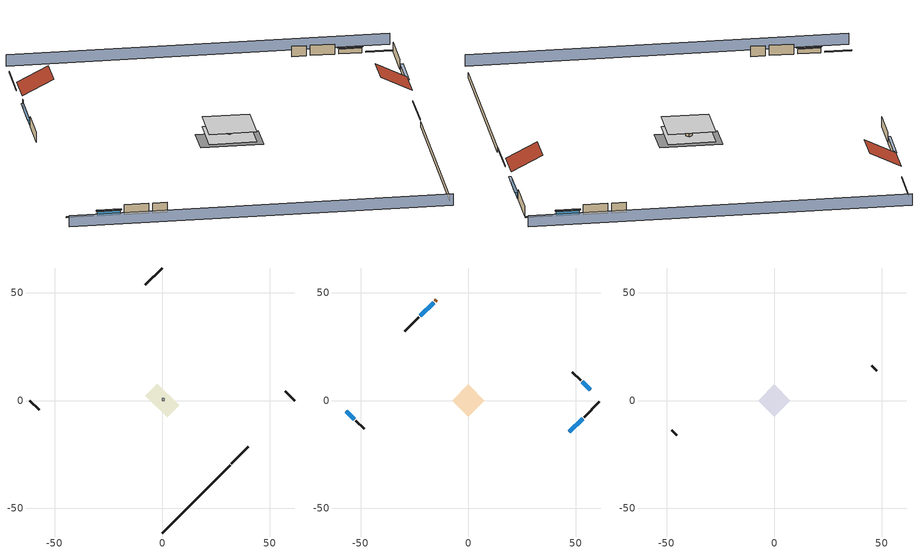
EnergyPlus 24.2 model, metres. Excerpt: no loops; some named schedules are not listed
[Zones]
air source heat pump airloop ret air zone
 floor adiabatic (AdiabaticConst): 0,0 0,1 1,1 1,0 z0
 wall adiabatic (AdiabaticConst): 0,1 0,0 1,0 1,1 0,1 z0:1
 ceiling adiabatic (AdiabaticConst): 1,0 1,1 0,1 0,0 z1
crawlspace - vented
 floor foundation (Slab1 construction): -7.88,2.26 -2.26,7.88 7.88,-2.26 2.26,-7.88 z-0.91
 wall outside (RimJoist1 construction): 32.19,-29.4 39.99,-21.6 z0.3:0.61
 wall outside (RimJoist2 construction): -61.59,0 -57.26,-4.33 z0.3:0.61
 wall outside (RimJoist3 construction): 0,61.59 -7.8,53.79 z0.3:0.61
 wall outside (RimJoist4 construction): 61.59,0 57.26,4.33 z0.3:0.61
 wall foundation (FoundationWall1 construction): 0,-61.59 31.53,-30.06 z-0.91:0.3
conditioned space
 floor to crawlspace - vented (Floor1 construction): -7.55,0 0,7.55 7.55,0 0,-7.55 z0.3
 wall outside (AdiabaticWallConstruction 1): -14.76,46.83 -15.41,46.18 z0.3:2.34
 wall outside (AdiabaticWallConstruction): 46.95,-14.64 53.19,-8.41 / -16.07,45.53 -22.3,39.29 z0.3:1.49; -56.6,-4.99 -52.95,-8.64 / 56.6,4.99 52.95,8.64 z0.3:1.43
 wall outside (Wall1 construction): 53.84,-7.75 60.94,-0.66 z0.3:2.74
 wall outside (Wall2 construction): -52.29,-9.3 -48.35,-13.24 z0.3:2.74
 wall outside (Wall3 construction): -22.96,38.64 -29.51,32.08 z0.3:2.74
 wall outside (Wall4 construction): 52.29,9.3 48.35,13.24 z0.3:2.74
 window (WindowConstruction): 46.95,-14.64 53.19,-8.41 z0.3:1.49
 window (WindowConstruction 1): -56.6,-4.99 -52.95,-8.64 z0.3:1.43
 window (WindowConstruction 2): -16.07,45.53 -22.3,39.29 z0.3:1.49
 window (WindowConstruction 3): 56.6,4.99 52.95,8.64 z0.3:1.43
 door (Door): -14.76,46.83 -15.41,46.18 z0.3:2.34
attic - vented
 floor to conditioned space (Floor2 construction Reversed): -7.55,0 0,7.55 7.55,0 0,-7.55 z2.74
 wall outside (Wall5 construction): -47.7,-13.9 -45.4,-16.19 z0.3:2.74
 wall outside (Wall6 construction): 47.7,13.9 45.4,16.19 z0.3:2.74
 roof outside (Roof1 construction): 46.29,-15.3,2.74 41.24,-10.25,6.31 35.6,-15.89,6.31 40.65,-20.94,2.74
 roof outside (Roof2 construction): -14.11,47.49,2.74 -9.06,42.44,6.31 -3.41,48.08,6.31 -8.46,53.13,2.74
shading: -64.83,-3.23 -3.23,-64.83 / 64.83,3.23 3.23,64.83 z0:2.74; 53.4,-8.19 46.74,-14.86 47.17,-15.29 53.83,-8.62 z1.8; -52.74,-8.86 -56.82,-4.77 -57.25,-5.2 -53.17,-9.29 z1.74; -22.52,39.08 -15.85,45.74 -16.28,46.17 -22.95,39.51 z1.8; 52.74,8.86 56.82,4.77 57.25,5.2 53.17,9.29 z1.74
[Building]
Building 1: Terrain=Suburbs
[Site:Location]
Portland Intl Arpt_OR: Latitude {deg}=45.59; Longitude {deg}=-122.6; Time Zone {hr}=-8; Elevation {m}=33; Keep Site Location Information=Yes
[Site:GroundTemperature:Shallow]
10.2558, 8.96328, 8.85977, 9.47314, 11.9355, 14.3863, 16.5111, 17.8571, 17.9714, 16.8767, 14.8061, 12.4304
[Site:WaterMainsTemperature]
Calculation Method=Schedule; Temperature Schedule=mains temperature schedule
[Material] Roughness=Rough; Thermal Absorptance=0.9
Name | Thickness {m} | Conductivity {W/m-K} | Density {kg/m3} | Specific Heat {J/kg-K} | Solar Absorptance | Visible Absorptance
asphalt or fiberglass shingles | 0.00635 | 0.162714 | 1121.4 | 1465.45 | 0.85 | 0.85
ceiling loosefill ins | 0.0846667 | 0.0480833 | 16.02 | 1046.75 | 0.7 | 0.7
ceiling stud and cavity | 0.1397 | 0.0920385 | 65.682 | 1177.47 | 0.7 | 0.7
concrete 8.0 in. | 0.2032 | 1.803125 | 2242.8 | 837.4 | 0.7 | 0.7
door material | 0.04445 | 0.0612267 | 512.64 | 1214.23 | 0.7 | 0.7
floor covering | 0.0127 | 0.0433444 | 54.468 | 1339.84 | 0.6 | 0.6
floor stud and cavity | 0.1397 | 0.923637 | 92.3553 | 1139.71 | 0.7 | 0.7
furniture material conditioned space 1 | 0.1524 | 0.115458 | 640.8 | 1214.23 | 0.6 | 0.6
gypsum board | 0.0127 | 0.160291 | 801 | 837.4 | 0.6 | 0.6
osb sheathing 0.5 in. | 0.0127 | 0.115458 | 512.64 | 1214.23 | 0.6 | 0.6
osb sheathing 0.5 in. 1 | 0.0127 | 0.115458 | 512.64 | 1214.23 | 0.7 | 0.7
osb sheathing 0.75 in. | 0.01905 | 0.115458 | 512.64 | 1214.23 | 0.7 | 0.7
rim joist stud and cavity | 0.0508 | 0.178688 | 50.32683 | 1063.81 | 0.6 | 0.6
roof rigid ins | 0.00281632 | 0.029427 | 32.04 | 1214.23 | 0.7 | 0.7
soil 0.5 in. | 0.0127 | 1.3848 | 1842.3 | 418.7 | 0.7 | 0.7
wall rigid ins | 0.512978 | 0.029427 | 32.04 | 1214.23 | 0.7 | 0.7
wall stud and cavity | 0.1397 | 0.550994 | 139.0536 | 1170.24 | 0.7 | 0.7
wall stud and cavity 1 | 0.1397 | 0.727959 | 139.0536 | 1170.24 | 0.6 | 0.6
wall stud and cavity 2 | 0.0889 | 0.380278 | 52.3479 | 1209.89 | 0.7 | 0.7
wall stud and cavity 3 | 0.0889 | 0.391764 | 83.0341 | 1211.67 | 0.7 | 0.7
wood siding | 0.0254 | 0.102417 | 544.68 | 1172.36 | 0.85 | 0.85
wood siding 1; wood siding 2 | 0.0254 | 0.102417 | 544.68 | 1172.36 | 0.7 | 0.7
[Material:NoMass]
Adiabatic: Roughness=Rough; Thermal Resistance {m2-K/W}=176.1; Thermal Absorptance=0.9; Solar Absorptance=0.7; Visible Absorptance=0.7
[WindowMaterial:SimpleGlazingSystem]
WindowMaterial: U-Factor {W/m2-K}=2.15764; Solar Heat Gain Coefficient=0.44
[Construction]
AdiabaticConst: Adiabatic
AdiabaticWallConstruction: wood siding 1, wall rigid ins, wall stud and cavity 2, gypsum board
AdiabaticWallConstruction 1: wood siding 2, wall rigid ins, wall stud and cavity 2, gypsum board
Door: door material
Floor1 construction: floor stud and cavity, osb sheathing 0.75 in., floor covering
Floor2 construction Reversed: gypsum board, ceiling stud and cavity, ceiling loosefill ins
FoundationWall1 construction: concrete 8.0 in.
furniture construction conditioned space 1: furniture material conditioned space 1
PartitionWallConstruction: gypsum board, wall stud and cavity 3, gypsum board
RimJoist1 construction; RimJoist2 construction; RimJoist3 construction; RimJoist4 construction: wood siding, rim joist stud and cavity
Roof1 construction; Roof2 construction: asphalt or fiberglass shingles, roof rigid ins, osb sheathing 0.5 in.
Slab1 construction: soil 0.5 in.
Wall1 construction; Wall2 construction; Wall3 construction; Wall4 construction: wood siding, osb sheathing 0.5 in. 1, wall stud and cavity, gypsum board
Wall5 construction; Wall6 construction: wood siding, osb sheathing 0.5 in. 1, wall stud and cavity 1
WindowConstruction; WindowConstruction 1; WindowConstruction 2; WindowConstruction 3: WindowMaterial
[Zone] Multiplier=1
Name | Volume {m3} | Part of Total Floor Area
air source heat pump airloop ret air zone | 1 | No
attic - vented | 90.8252 | Yes
conditioned space | 278.185 | Yes
crawlspace - vented | 139.092 | Yes
[Space]
Name | Zone | Space Type | Volume {m3}
air source heat pump airloop ret air space | air source heat pump airloop ret air zone | Plenum Space Type
attic - vented 1 | attic - vented |  | 90.8252
conditioned space 1 | conditioned space |  | 278.185
crawlspace - vented 1 | crawlspace - vented |  | 139.092
[SpaceList]
Plenum Space Type: air source heat pump airloop ret air space
[OtherEquipment] Design Level Calculation Method=EquipmentLevel
Name | Fuel Type | Zone or ZoneList or Space or SpaceList | Schedule | Design Level {W} | Fraction Latent | Fraction Radiant | Fraction Lost
air source heat pump airloop_0 RetCondToRP; air source heat pump airloop_0 RetSensLkToRP | None | air source heat pump airloop ret air space | Always On Discrete | 0 | 0 | 0 | 0
air source heat pump airloop_0 RetLatLkToRP | None | air source heat pump airloop ret air space | Always On Discrete | 0 | 1 | 0 | 0
air source heat pump airloop_0 SupCondToLv; air source heat pump airloop_0 SupSensLkToCond; mech vent house fan sensible load; water heater sens | None | conditioned space 1 | Always On Discrete | 0 | 0 | 0 | 0
air source heat pump airloop_0 SupLatLkToCond; mech vent house fan latent load; water heater lat | None | conditioned space 1 | Always On Discrete | 0 | 1 | 0 | 0
clothes dryer 1 | Electricity | conditioned space 1 | clothes dryer schedule | 0 | 0 | 0 | 1
cooking range 1 | Electricity | conditioned space 1 | cooking range schedule | 0 | 0 | 0 | 1
general water use latent | None | conditioned space 1 | general water use schedule | 0 | 1 | 0 | 0
general water use sensible | None | conditioned space 1 | general water use schedule | 0 | 0 | 0.6 | 0
water heater energy adjustment1 | Electricity | conditioned space 1 | Always On Discrete | 0.01 | 0 | 0 | 1
air source heat pump airloop_0 RetCondToDZ; air source heat pump airloop_0 SupCondToDZ; air source heat pump airloop_0 SupSensLkToDZ | None | crawlspace - vented 1 | Always On Discrete | 0 | 0 | 0 | 0
air source heat pump airloop_0 SupLatLkToDZ | None | crawlspace - vented 1 | Always On Discrete | 0 | 1 | 0 | 0
[ZoneInfiltration:EffectiveLeakageArea]
infil attic - vented 1: Zone or Space=attic - vented 1; Schedule=Always On Discrete; Effective Air Leakage Area {cm2}=3802.45; Stack Coefficient=0.000166082; Wind Coefficient=3.54531e-05
[ZoneMixing] Schedule=Always On Continuous; Design Flow Rate Calculation Method=Flow/Zone; Design Flow Rate {m3/s}=0
Name | Zone or Space | Source Zone or Space
whole house fan mix | attic - vented | conditioned space
air source heat pump airloop_0 ZoneMixDZToCond mix | conditioned space | crawlspace - vented
air source heat pump airloop_0 ZoneMixCondToDZ mix | crawlspace - vented | conditioned space
[SurfaceProperty:IncidentSolarMultiplier] Incident Solar Multiplier=1; Incident Solar Multiplier Schedule=trans schedule winter=0.85 summer=0.7
Window1; Window2; Window3; Window4
[InternalMass] Zone or ZoneList=conditioned space; Space or SpaceList=conditioned space 1
Name | Construction | Surface Area {m2}
furniture mass conditioned space 1 | furniture construction conditioned space 1 | 45.63397
partition wall mass | PartitionWallConstruction | 114.085
[ElectricEquipment] Zone or ZoneList or Space or SpaceList=conditioned space 1; Design Level Calculation Method=EquipmentLevel; Fraction Latent=0
Name | Schedule | Design Level {W} | Fraction Radiant | Fraction Lost
clothes dryer | clothes dryer schedule | 0 | 0 | 1
clothes washer | clothes washer schedule | 0 | 0 | 1
cooking range | cooking range schedule | 0 | 0 | 1
dishwasher | dishwasher schedule | 0 | 0 | 1
freezer | freezer schedule | 194.914 | 0.6 | 0
fridge | fridge schedule | 37.7397 | 0.6 | 0
mech vent house fan | mech vent house fan schedule | 0 | 0 | 1
mech vent house fan cfis | mech vent house fan cfis schedule | 0 | 0 | 0
whole house fan | Always On Discrete | 0 | 0 | 1
[ZoneInfiltration:DesignFlowRate] Schedule=Always On Discrete
Name | Zone or ZoneList or Space or SpaceList | Design Flow Rate Calculation Method | Design Flow Rate {m3/s} | Air Changes per Hour {1/hr} | Constant Term Coefficient | Temperature Term Coefficient | Velocity Term Coefficient | Velocity Squared Term Coefficient
infil flow; natural vent flow; whole house fan flow | conditioned space 1 | Flow/Zone | 0
crawlspace_vented 1 duct leakage imbalance infil flow | crawlspace - vented 1 | Flow/Zone | 0
infil crawlspace - vented 1 | crawlspace - vented 1 | AirChanges/Hour |  | 2.6013 | 1 | 0 | 0 | 0
[SurfaceProperty:ExposedFoundationPerimeter]
Slab1: Exposed Perimeter Calculation Method=TotalExposedPerimeter; Total Exposed Perimeter {m}=44.59224
[AvailabilityManager:Scheduled]
air source heat pump airloop Availability Manager: Schedule=Always On Discrete
[AirLoopHVAC:ReturnPlenum]
Air Loop HVAC Return Plenum 1: Zone=air source heat pump airloop ret air zone
[Foundation:Kiva]
Foundation Kiva 1: Initial Indoor Air Temperature {C}=7.52769; Wall Height Above Grade {m}=0.3048; Wall Depth Below Slab {m}=0.2032
[Foundation:Kiva:Settings]
Soil Conductivity {W/m-K}=1.3848; Soil Density {kg/m3}=1842.3; Soil Specific Heat {J/kg-K}=418.7; Ground Solar Absorptivity=0.9; Ground Thermal Absorptivity=0.9; Ground Surface Roughness {m}=0.03; Far-Field Width {m}=40; Deep-Ground Boundary Condition=ZeroFlux; Deep-Ground Depth {m}=40; Minimum Cell Dimension {m}=0.2; Maximum Cell Growth Coefficient=3; Simulation Timestep=Timestep
[EnergyManagementSystem:GlobalVariable]
air_source_heat_pump_airloop_0_DuctImbalLkExhFanEquivCond
air_source_heat_pump_airloop_0_DuctImbalLkExhFanEquivDZ
air_source_heat_pump_airloop_0_DuctImbalLkSupFanEquivCond
air_source_heat_pump_airloop_0_DuctImbalLkSupFanEquivDZ
air_source_heat_pump_airloop_0_DZ_T
air_source_heat_pump_airloop_0_DZ_W
air_source_heat_pump_airloop_0_RetCondToDZ
air_source_heat_pump_airloop_0_RetCondToRP
air_source_heat_pump_airloop_0_RetLatLkToRP
air_source_heat_pump_airloop_0_RetSensLkToRP
air_source_heat_pump_airloop_0_SupCondToDZ
air_source_heat_pump_airloop_0_SupCondToLv
air_source_heat_pump_airloop_0_SupLatLkToCond
air_source_heat_pump_airloop_0_SupLatLkToDZ
air_source_heat_pump_airloop_0_SupSensLkToCond
air_source_heat_pump_airloop_0_SupSensLkToDZ
air_source_heat_pump_airloop_0_ZoneMixCondToDZ
air_source_heat_pump_airloop_0_ZoneMixDZToCond
air_source_heat_pump_airloop_AH_MFR
air_source_heat_pump_airloop_AH_Tout
air_source_heat_pump_airloop_AH_VFR
air_source_heat_pump_airloop_AH_Wout
air_source_heat_pump_airloop_Fan_RTF
air_source_heat_pump_airloop_RA_T
air_source_heat_pump_airloop_Ra_W
infil_program_Qfan
infil_program_Qinf
natural_vent_program_Qnv
natural_vent_program_Qwhf
[EnergyManagementSystem:Sensor]
Name | Output:Variable or Output:Meter Index Key | Output:Variable or Output:Meter
airflow_gain | infil flow | Infiltration Sensible Heat Gain Energy
airflow_gain_1 | natural vent flow | Infiltration Sensible Heat Gain Energy
airflow_gain_2 | whole house fan flow | Infiltration Sensible Heat Gain Energy
airflow_loss | infil flow | Infiltration Sensible Heat Loss Energy
airflow_loss_1 | natural vent flow | Infiltration Sensible Heat Loss Energy
airflow_loss_2 | whole house fan flow | Infiltration Sensible Heat Loss Energy
air_source_heat_pump_airloop_0_DZ_T_s | crawlspace - vented | Zone Air Temperature
air_source_heat_pump_airloop_0_DZ_W_s | crawlspace - vented | Zone Mean Air Humidity Ratio
air_source_heat_pump_airloop_AH_MFR_s | Node 6 | System Node Mass Flow Rate
air_source_heat_pump_airloop_AH_Tout_s | Node 6 | System Node Temperature
air_source_heat_pump_airloop_AH_VFR_s | Node 6 | System Node Current Density Volume Flow Rate
air_source_heat_pump_airloop_AH_Wout_s | Node 6 | System Node Humidity Ratio
air_source_heat_pump_airloop_RA_T_s | Node 9 | System Node Temperature
air_source_heat_pump_airloop_Ra_W_s | Node 9 | System Node Humidity Ratio
clg_load_cond |  | Cooling:EnergyTransfer:Zone:CONDITIONED SPACE
clg_load_duct |  | Cooling:EnergyTransfer:Zone:AIR SOURCE HEAT PUMP AIRLOOP RET AIR ZONE
clg_sp_s; clg_sp_s_1 | cooling setpoint | Schedule Value
cool_season | cooling season schedule | Schedule Value
ducts_conv | air source heat pump airloop_0 RetCondToRP | Other Equipment Convective Heating Energy
ducts_conv_1 | air source heat pump airloop_0 RetLatLkToRP | Other Equipment Convective Heating Energy
ducts_conv_2 | air source heat pump airloop_0 RetSensLkToRP | Other Equipment Convective Heating Energy
ducts_conv_3 | air source heat pump airloop_0 SupCondToLv | Other Equipment Convective Heating Energy
ducts_conv_4 | air source heat pump airloop_0 SupLatLkToCond | Other Equipment Convective Heating Energy
ducts_conv_5 | air source heat pump airloop_0 SupSensLkToCond | Other Equipment Convective Heating Energy
ducts_rad | air source heat pump airloop_0 RetCondToRP | Other Equipment Radiant Heating Energy
ducts_rad_1 | air source heat pump airloop_0 RetLatLkToRP | Other Equipment Radiant Heating Energy
ducts_rad_2 | air source heat pump airloop_0 RetSensLkToRP | Other Equipment Radiant Heating Energy
ducts_rad_3 | air source heat pump airloop_0 SupCondToLv | Other Equipment Radiant Heating Energy
ducts_rad_4 | air source heat pump airloop_0 SupLatLkToCond | Other Equipment Radiant Heating Energy
ducts_rad_5 | air source heat pump airloop_0 SupSensLkToCond | Other Equipment Radiant Heating Energy
htg_load_cond |  | Heating:EnergyTransfer:Zone:CONDITIONED SPACE
htg_load_duct |  | Heating:EnergyTransfer:Zone:AIR SOURCE HEAT PUMP AIRLOOP RET AIR ZONE
htg_sp_s; htg_sp_s_1 | heating setpoint | Schedule Value
ig_ee_conv | clothes dryer | Electric Equipment Convective Heating Energy
ig_ee_conv_2 | cooking range | Electric Equipment Convective Heating Energy
ig_ee_conv_4 | freezer | Electric Equipment Convective Heating Energy
ig_ee_conv_5 | fridge | Electric Equipment Convective Heating Energy
ig_ee_conv_6 | whole house fan | Electric Equipment Convective Heating Energy
ig_ee_rad | clothes dryer | Electric Equipment Radiant Heating Energy
ig_ee_rad_2 | cooking range | Electric Equipment Radiant Heating Energy
ig_ee_rad_4 | freezer | Electric Equipment Radiant Heating Energy
ig_ee_rad_5 | fridge | Electric Equipment Radiant Heating Energy
ig_ee_rad_6 | whole house fan | Electric Equipment Radiant Heating Energy
ig_oe_conv | clothes dryer 1 | Other Equipment Convective Heating Energy
ig_oe_conv_1 | cooking range 1 | Other Equipment Convective Heating Energy
ig_oe_conv_2 | general water use latent | Other Equipment Convective Heating Energy
ig_oe_conv_3 | general water use sensible | Other Equipment Convective Heating Energy
ig_oe_conv_4 | water heater energy adjustment1 | Other Equipment Convective Heating Energy
ig_oe_conv_5 | water heater lat | Other Equipment Convective Heating Energy
ig_oe_conv_6 | water heater sens | Other Equipment Convective Heating Energy
ig_oe_rad | clothes dryer 1 | Other Equipment Radiant Heating Energy
ig_oe_rad_1 | cooking range 1 | Other Equipment Radiant Heating Energy
ig_oe_rad_2 | general water use latent | Other Equipment Radiant Heating Energy
ig_oe_rad_3 | general water use sensible | Other Equipment Radiant Heating Energy
ig_oe_rad_4 | water heater energy adjustment1 | Other Equipment Radiant Heating Energy
ig_oe_rad_5 | water heater lat | Other Equipment Radiant Heating Energy
ig_oe_rad_6 | water heater sens | Other Equipment Radiant Heating Energy
im_conv | furniture mass conditioned space 1 | Surface Inside Face Convection Heat Gain Energy
im_conv_1 | partition wall mass | Surface Inside Face Convection Heat Gain Energy
im_ig | furniture mass conditioned space 1 | Surface Inside Face Internal Gains Radiation Heat Gain Energy
im_ig_1 | partition wall mass | Surface Inside Face Internal Gains Radiation Heat Gain Energy
im_lgt | furniture mass conditioned space 1 | Surface Inside Face Lights Radiation Heat Gain Energy
im_lgt_1 | partition wall mass | Surface Inside Face Lights Radiation Heat Gain Energy
im_sol | furniture mass conditioned space 1 | Surface Inside Face Solar Radiation Heat Gain Energy
im_sol_1 | partition wall mass | Surface Inside Face Solar Radiation Heat Gain Energy
im_surf | furniture mass conditioned space 1 | Surface Inside Face Net Surface Thermal Radiation Heat Gain Energy
im_surf_1 | partition wall mass | Surface Inside Face Net Surface Thermal Radiation Heat Gain Energy
mv_conv | mech vent house fan | Electric Equipment Convective Heating Energy
mv_conv_1 | mech vent house fan cfis | Electric Equipment Convective Heating Energy
mv_conv_2 | mech vent house fan latent load | Other Equipment Convective Heating Energy
mv_conv_3 | mech vent house fan sensible load | Other Equipment Convective Heating Energy
mv_rad | mech vent house fan | Electric Equipment Radiant Heating Energy
mv_rad_1 | mech vent house fan cfis | Electric Equipment Radiant Heating Energy
mv_rad_2 | mech vent house fan latent load | Other Equipment Radiant Heating Energy
mv_rad_3 | mech vent house fan sensible load | Other Equipment Radiant Heating Energy
natural_vent_s | natural vent schedule | Schedule Value
out_pb_s |  | Site Outdoor Air Barometric Pressure
out_wt_s |  | Site Outdoor Air Humidity Ratio
site_vw_s |  | Site Wind Speed
ss_back_out | Window1 | Surface Window Shortwave from Zone Back Out Window Heat Transfer Rate
ss_back_out_1 | Window2 | Surface Window Shortwave from Zone Back Out Window Heat Transfer Rate
ss_back_out_2 | Window3 | Surface Window Shortwave from Zone Back Out Window Heat Transfer Rate
ss_back_out_3 | Window4 | Surface Window Shortwave from Zone Back Out Window Heat Transfer Rate
ss_conv | Door1 | Surface Inside Face Convection Heat Gain Energy
ss_conv_1 | Window1 | Surface Inside Face Convection Heat Gain Energy
ss_conv_2 | Window2 | Surface Inside Face Convection Heat Gain Energy
ss_conv_3 | Window3 | Surface Inside Face Convection Heat Gain Energy
ss_conv_4 | Window4 | Surface Inside Face Convection Heat Gain Energy
ss_ig | Door1 | Surface Inside Face Internal Gains Radiation Heat Gain Energy
ss_ig_1 | Window1 | Surface Inside Face Internal Gains Radiation Heat Gain Energy
ss_ig_2 | Window2 | Surface Inside Face Internal Gains Radiation Heat Gain Energy
ss_ig_3 | Window3 | Surface Inside Face Internal Gains Radiation Heat Gain Energy
ss_ig_4 | Window4 | Surface Inside Face Internal Gains Radiation Heat Gain Energy
ss_lgt | Door1 | Surface Inside Face Lights Radiation Heat Gain Energy
ss_sol | Door1 | Surface Inside Face Solar Radiation Heat Gain Energy
ss_surf | Door1 | Surface Inside Face Net Surface Thermal Radiation Heat Gain Energy
ss_surf_1 | Window1 | Surface Inside Face Net Surface Thermal Radiation Heat Gain Energy
ss_surf_2 | Window2 | Surface Inside Face Net Surface Thermal Radiation Heat Gain Energy
ss_surf_3 | Window3 | Surface Inside Face Net Surface Thermal Radiation Heat Gain Energy
ss_surf_4 | Window4 | Surface Inside Face Net Surface Thermal Radiation Heat Gain Energy
ss_trans_in | Window1 | Surface Window Transmitted Solar Radiation Rate
ss_trans_in_1 | Window2 | Surface Window Transmitted Solar Radiation Rate
ss_trans_in_2 | Window3 | Surface Window Transmitted Solar Radiation Rate
ss_trans_in_3 | Window4 | Surface Window Transmitted Solar Radiation Rate
ss_trans_out | Window1 | Surface Inside Face Initial Transmitted Diffuse Transmitted Out Window Solar Radiation Rate
ss_trans_out_1 | Window2 | Surface Inside Face Initial Transmitted Diffuse Transmitted Out Window Solar Radiation Rate
ss_trans_out_2 | Window3 | Surface Inside Face Initial Transmitted Diffuse Transmitted Out Window Solar Radiation Rate
ss_trans_out_3 | Window4 | Surface Inside Face Initial Transmitted Diffuse Transmitted Out Window Solar Radiation Rate
s_conv | Floor1 | Surface Inside Face Convection Heat Gain Energy
s_conv_1 | Floor2 | Surface Inside Face Convection Heat Gain Energy
s_conv_2 | Wall1 | Surface Inside Face Convection Heat Gain Energy
s_conv_3 | Wall2 | Surface Inside Face Convection Heat Gain Energy
s_conv_4 | Wall3 | Surface Inside Face Convection Heat Gain Energy
s_conv_5 | Wall4 | Surface Inside Face Convection Heat Gain Energy
s_ig | Floor1 | Surface Inside Face Internal Gains Radiation Heat Gain Energy
s_ig_1 | Floor2 | Surface Inside Face Internal Gains Radiation Heat Gain Energy
s_ig_2 | Wall1 | Surface Inside Face Internal Gains Radiation Heat Gain Energy
s_ig_3 | Wall2 | Surface Inside Face Internal Gains Radiation Heat Gain Energy
s_ig_4 | Wall3 | Surface Inside Face Internal Gains Radiation Heat Gain Energy
s_ig_5 | Wall4 | Surface Inside Face Internal Gains Radiation Heat Gain Energy
s_lgt | Floor1 | Surface Inside Face Lights Radiation Heat Gain Energy
s_lgt_1 | Floor2 | Surface Inside Face Lights Radiation Heat Gain Energy
s_lgt_2 | Wall1 | Surface Inside Face Lights Radiation Heat Gain Energy
s_lgt_3 | Wall2 | Surface Inside Face Lights Radiation Heat Gain Energy
s_lgt_4 | Wall3 | Surface Inside Face Lights Radiation Heat Gain Energy
s_lgt_5 | Wall4 | Surface Inside Face Lights Radiation Heat Gain Energy
s_sol | Floor1 | Surface Inside Face Solar Radiation Heat Gain Energy
s_sol_1 | Floor2 | Surface Inside Face Solar Radiation Heat Gain Energy
s_sol_2 | Wall1 | Surface Inside Face Solar Radiation Heat Gain Energy
s_sol_3 | Wall2 | Surface Inside Face Solar Radiation Heat Gain Energy
s_sol_4 | Wall3 | Surface Inside Face Solar Radiation Heat Gain Energy
s_sol_5 | Wall4 | Surface Inside Face Solar Radiation Heat Gain Energy
s_surf | Floor1 | Surface Inside Face Net Surface Thermal Radiation Heat Gain Energy
s_surf_1 | Floor2 | Surface Inside Face Net Surface Thermal Radiation Heat Gain Energy
s_surf_2 | Wall1 | Surface Inside Face Net Surface Thermal Radiation Heat Gain Energy
s_surf_3 | Wall2 | Surface Inside Face Net Surface Thermal Radiation Heat Gain Energy
s_surf_4 | Wall3 | Surface Inside Face Net Surface Thermal Radiation Heat Gain Energy
s_surf_5 | Wall4 | Surface Inside Face Net Surface Thermal Radiation Heat Gain Energy
water_heater_T_set | water heater setpoint | Schedule Value
[EnergyManagementSystem:Actuator] Actuated Component Type=OtherEquipment; Actuated Component Control Type=Power Level
Name | Actuated Component Unique
air_source_heat_pump_airloop_0_RetCondToDZ_act | air source heat pump airloop_0 RetCondToDZ
air_source_heat_pump_airloop_0_RetCondToRP_act | air source heat pump airloop_0 RetCondToRP
air_source_heat_pump_airloop_0_RetLatLkToRP_act | air source heat pump airloop_0 RetLatLkToRP
air_source_heat_pump_airloop_0_RetSensLkToRP_act | air source heat pump airloop_0 RetSensLkToRP
air_source_heat_pump_airloop_0_SupCondToDZ_act | air source heat pump airloop_0 SupCondToDZ
air_source_heat_pump_airloop_0_SupCondToLv_act | air source heat pump airloop_0 SupCondToLv
air_source_heat_pump_airloop_0_SupLatLkToCond_act | air source heat pump airloop_0 SupLatLkToCond
